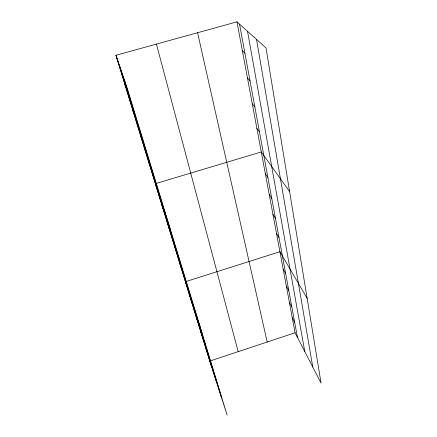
<?xml version="1.0" encoding="UTF-8"?>
<svg xmlns="http://www.w3.org/2000/svg" width="437" height="437" viewBox="0 0 437 437"><rect width="100%" height="100%" fill="white"/><g stroke="black" fill="none" stroke-linecap="round" stroke-linejoin="round"><path stroke-width="0.66" d="M210.416 360.864L295.068 332.776L321.053 383.041L266.018 47.928L236.969 21.85L115.947 55.281L209.765 361.082L227.142 415.15L126.888 87.165L115.947 55.281M186.047 281.499L279.92 251.717L307.145 298.378M242.344 50.605L244.917 53.227M247.44 77.89L250.013 80.79M252.286 103.815L254.853 106.961M256.89 128.473L259.452 131.843M289.616 191.614L261.282 151.956L155.337 183.677L170.059 228.382M265.346 173.713L267.881 177.444M269.23 194.503L271.754 198.387M272.95 214.398L275.457 218.418M276.506 233.451L279.003 237.591M283.198 269.241L285.656 273.584M286.339 286.071L288.786 290.496M289.36 302.246L291.79 306.747M292.266 317.803L294.675 322.364M124.671 83.713L125.725 86.826M132.941 110.659L134.072 114.041M140.785 136.235L141.992 139.856M148.241 160.543L149.509 164.372M161.909 205.079L163.274 209.252M168.179 225.525L169.589 229.835M174.177 245.07L175.619 249.505M179.913 263.779L181.393 268.323M185.414 281.701L201.954 332.743M190.685 298.886L192.214 303.606M195.743 315.372L197.295 320.168M200.605 331.213L202.167 336.075M205.275 346.437L206.854 351.353M123.305 76.715L221.614 397.943M119.924 66.866L216.26 381.277M116.914 58.094L211.361 366.042M156.43 44.099L238.187 351.648M197.573 32.731L267.187 342.024M236.969 21.85L295.068 332.776M239.542 24.155L297.455 337.397M247.544 31.344L304.78 351.567M256.514 39.396L312.788 367.064"/></g></svg>
